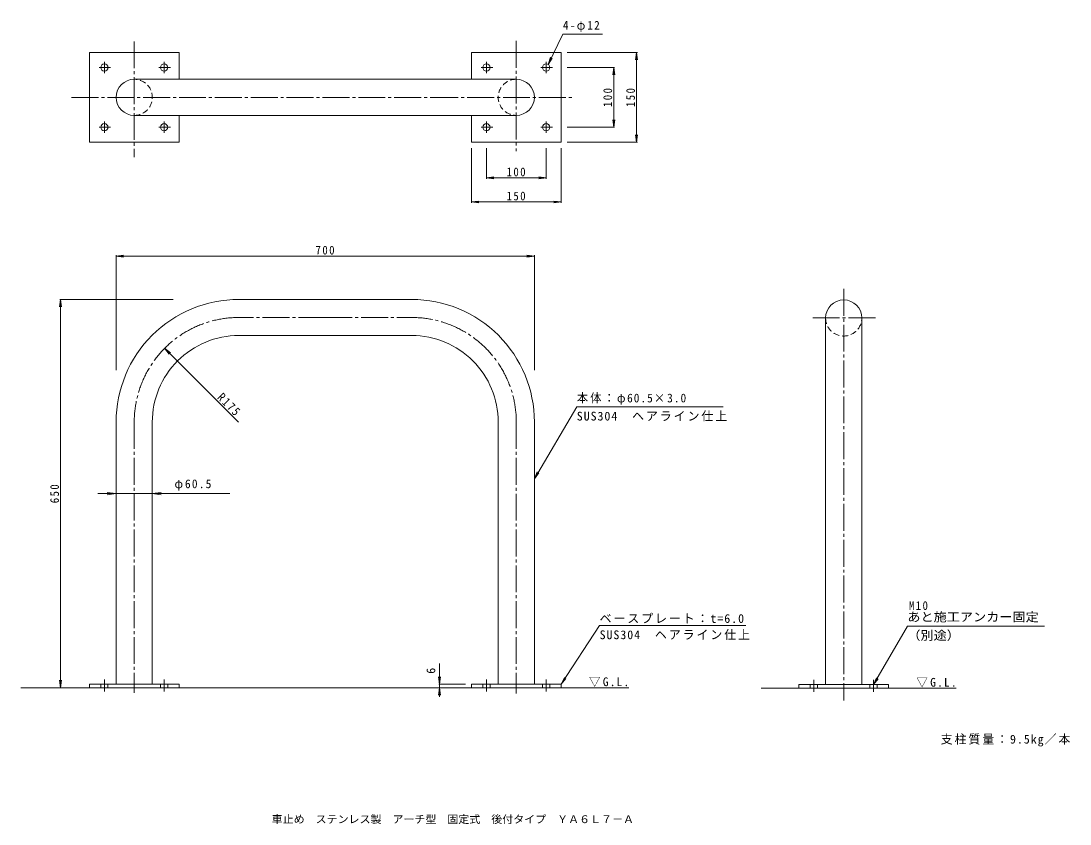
# Model space of a CAD drawing. Units: millimetres at full size, sheet at 1:5. Extents: x -854 to 902, y -679 to 665.
import ezdxf
from ezdxf.enums import TextEntityAlignment as Align

# ---------------------------------------------------------------- set-up
doc = ezdxf.new("R2010")
doc.units = ezdxf.units.MM
doc.header["$LTSCALE"] = 5
doc.linetypes.add('CHAIN2', pattern=[12, 9, -1, 1, -1])
doc.linetypes.add('DASHED2', pattern=[3, 2, -1])
for name, color, linetype, lineweight in [('A-0', 7, 'CHAIN2', 9), ('A-2', 3, 'Continuous', 9), ('A-4', 7, 'Continuous', 9), ('A-5', 7, 'Continuous', 9), ('A-6', 6, 'Continuous', 5)]:
    doc.layers.add(name, color=color, linetype=linetype, lineweight=lineweight)
doc.layers.add('F-5_F-5ﾚｲﾔ', color=2, linetype='Continuous')
doc.styles.add('ＭＳ ゴシック', font='')
doc.styles.get('ＭＳ ゴシック').set_extended_font_data('MS Gothic')

msp = doc.modelspace()

# ---------------------------------------------------------------- linework, layer by layer
at = {"layer": 'A-0'}
for p, q in [((-24.868, 632.185), (-24.868, 447.606)), ((-664.368, 631.316), (-664.368, 437.329)), ((-723.024, 587.582), (-703.894, 587.582)), ((-714.368, 578.064), (-714.368, 596.954)), ((-623.024, 587.582), (-603.894, 587.582)), ((-614.368, 578.064), (-614.368, 596.954)), ((-83.524, 587.582), (-64.394, 587.582)), ((-74.868, 578.064), (-74.868, 596.954)), ((16.476, 587.582), (35.606, 587.582)), ((25.132, 578.064), (25.132, 596.954)), ((-769.269, 537.582), (-167.023, 537.582)), ((-167.023, 537.582), (71.38, 537.582)), ((-714.368, 478.064), (-714.368, 496.954)), ((-614.368, 478.064), (-614.368, 496.954)), ((-74.868, 478.064), (-74.868, 496.954)), ((25.132, 478.064), (25.132, 496.954)), ((-723.024, 487.582), (-703.894, 487.582)), ((-623.024, 487.582), (-603.894, 487.582)), ((-83.524, 487.582), (-64.394, 487.582)), ((16.476, 487.582), (35.606, 487.582)), ((523.154, 216.906), (523.154, -472.027)), ((-344.618, 169.081), (-489.367, 169.082)), ((-344.618, 169.081), (-199.869, 169.082)), ((471.265, 168.216), (578.292, 168.216)), ((-664.368, -5.918), (-664.368, -459.352)), ((-24.868, -5.918), (-24.868, -460.575)), ((-714.368, -436.797), (-714.368, -456.801)), ((-614.368, -436.797), (-614.368, -456.801)), ((-74.868, -436.797), (-74.868, -456.801)), ((25.132, -436.797), (25.132, -456.801)), ((473.154, -437.697), (473.154, -457.701)), ((573.154, -437.697), (573.154, -457.701))]:
    msp.add_line(p, q, dxfattribs=at)
at = {"layer": 'A-0', "color": 3, "linetype": 'Continuous'}
for p, q in [((-739.368, -444.634), (-739.322, -444.634)), ((-99.866, -444.634), (-99.82, -444.634)), ((448.15, -445.534), (448.196, -445.534))]:
    msp.add_line(p, q, dxfattribs=at)
at = {"layer": 'A-0'}
for centre, start, end in [((-489.368, -5.918), 89.99976, 180), ((-199.868, -5.918), 0, 90.00024)]:
    msp.add_arc(centre, 175, start, end, dxfattribs=at)
at = {"layer": 'A-2'}
for p, q in [((-589.368, 567.832), (-589.368, 612.582)), ((50.132, 612.582), (-99.868, 612.582)), ((-99.868, 612.582), (-99.868, 567.832)), ((50.132, 462.582), (50.132, 612.582)), ((-664.368, 567.832), (-24.868, 567.832)), ((-664.368, 507.332), (-24.868, 507.332)), ((-589.368, 462.582), (-589.368, 507.332)), ((-99.868, 507.332), (-99.868, 462.582)), ((-99.868, 462.582), (50.132, 462.582)), ((-344.618, 199.331), (-489.367, 199.332)), ((-344.618, 199.331), (-199.869, 199.332)), ((492.904, 168.216), (492.904, -445.534)), ((553.404, 168.216), (553.404, -445.534)), ((-344.618, 138.831), (-489.368, 138.832)), ((-344.618, 138.831), (-199.869, 138.832)), ((-694.618, -5.918), (-694.618, -444.634)), ((-634.118, -5.919), (-634.118, -444.634)), ((-55.118, -5.919), (-55.118, -444.634)), ((5.382, -5.918), (5.382, -444.634)), ((-739.322, -444.634), (-739.322, -450.634)), ((-739.322, -444.634), (-589.368, -444.634)), ((-589.368, -444.634), (-589.368, -450.635)), ((-99.82, -444.634), (-99.82, -450.634)), ((-99.82, -444.634), (50.134, -444.634)), ((50.134, -444.634), (50.134, -450.635)), ((448.196, -445.534), (448.196, -451.534)), ((448.196, -445.534), (598.15, -445.534)), ((598.15, -445.534), (598.15, -451.535))]:
    msp.add_line(p, q, dxfattribs=at)
at = {"layer": 'A-2', "linetype": 'DASHED2'}
for p, q in [((-720.368, -444.634), (-720.368, -450.634)), ((-708.368, -444.634), (-708.368, -450.634)), ((-620.368, -444.634), (-620.368, -450.635)), ((-608.368, -444.634), (-608.368, -450.635)), ((-80.868, -444.634), (-80.868, -450.634)), ((-68.868, -444.634), (-68.868, -450.634)), ((19.132, -444.634), (19.132, -450.635)), ((31.132, -444.634), (31.132, -450.635)), ((467.154, -445.534), (467.154, -451.534)), ((479.154, -445.534), (479.154, -451.534)), ((567.154, -445.534), (567.154, -451.535)), ((579.154, -445.534), (579.154, -451.535))]:
    msp.add_line(p, q, dxfattribs=at)
at = {"layer": 'A-2'}
msp.add_lwpolyline([(-589.368, 612.582), (-739.368, 612.582), (-739.368, 462.582), (-589.368, 462.582)], dxfattribs=at)
for centre in [(-714.368, 587.582), (-614.368, 587.582), (-74.868, 587.582), (25.132, 587.582), (-714.368, 487.582), (-614.368, 487.582), (-74.868, 487.582), (25.132, 487.582)]:
    msp.add_circle(centre, 6, dxfattribs=at)
for centre, radius, start, end in [((-664.368, 537.582), 30.25, 90, 270), ((-24.868, 537.582), 30.25, 270, 90), ((-489.368, -5.918), 205.25, 89.99977, 180), ((-199.868, -5.918), 205.25, 0, 90.00023), ((523.154, 168.216), 30.25, 0, 180), ((-489.368, -5.919), 144.75, 89.9998, 180), ((-199.868, -5.919), 144.75, 0, 90.0002)]:
    msp.add_arc(centre, radius, start, end, dxfattribs=at)
at = {"layer": 'A-2', "linetype": 'DASHED2'}
for centre, start, end in [((-664.368, 537.582), 270, 90), ((-24.868, 537.582), 90, 270), ((523.154, 168.216), 180, 0)]:
    msp.add_arc(centre, 30.25, start, end, dxfattribs=at)
at = {"layer": 'A-4'}
for p, q in [((177.947, 612.582), (60.132, 612.582)), ((176.447, 612.582), (174.815, 600.189)), ((176.447, 612.582), (176.447, 462.582)), ((176.447, 612.582), (178.079, 600.189)), ((139.677, 587.582), (60.132, 587.582)), ((138.177, 587.582), (136.545, 575.189)), ((138.177, 587.582), (138.177, 487.582)), ((138.177, 587.582), (139.808, 575.189)), ((138.177, 487.582), (136.545, 499.975)), ((138.177, 487.582), (139.808, 499.975)), ((139.677, 487.582), (60.132, 487.582)), ((176.447, 462.582), (174.815, 474.975)), ((176.447, 462.582), (178.079, 474.975)), ((177.947, 462.582), (60.132, 462.582)), ((-99.868, 360.907), (-99.868, 452.582)), ((-74.868, 401.177), (-74.868, 452.582)), ((25.132, 401.177), (25.132, 452.582)), ((50.132, 360.907), (50.132, 452.582)), ((-74.868, 402.677), (-62.475, 404.309)), ((25.132, 402.677), (12.739, 404.309)), ((-74.868, 402.677), (25.132, 402.677)), ((-74.868, 402.677), (-62.475, 401.046)), ((25.132, 402.677), (12.739, 401.046)), ((-99.868, 362.407), (-87.475, 364.039)), ((-99.868, 362.407), (50.132, 362.407)), ((-99.868, 362.407), (-87.475, 360.776)), ((50.132, 362.407), (37.739, 364.039)), ((50.132, 362.407), (37.739, 360.776)), ((-694.618, 271.789), (-682.225, 273.42)), ((-694.618, 273.289), (-694.618, 81.072)), ((-694.618, 271.789), (5.382, 271.789)), ((-694.618, 271.789), (-682.225, 270.157)), ((5.382, 271.789), (-7.011, 273.42)), ((5.382, 271.789), (-7.011, 270.157)), ((5.382, 273.289), (5.382, 81.072)), ((-787.695, 199.332), (-789.326, 186.939)), ((-789.195, 199.332), (-599.044, 199.332)), ((-787.695, 199.332), (-787.695, -450.634)), ((-787.695, 199.332), (-786.063, 186.939)), ((-613.488, 117.449), (-603.571, 109.839)), ((-504.43, -125.671), (-725.08, -125.671)), ((-694.618, -125.671), (-709.49, -123.713)), ((-694.618, -125.671), (-709.49, -127.629)), ((-694.618, -125.671), (-694.618, -127.471)), ((-634.118, -125.671), (-619.246, -123.713)), ((-634.118, -125.671), (-634.118, -127.471)), ((-634.118, -125.671), (-619.246, -127.629)), ((5.382, -125.671), (5.382, -127.471)), ((-153.187, -444.634), (-153.187, -410.411)), ((-787.695, -450.634), (-789.326, -438.241)), ((-787.695, -450.634), (-786.063, -438.241)), ((-153.187, -444.634), (-154.819, -432.241)), ((-153.187, -444.634), (-151.555, -432.241)), ((-153.187, -450.635), (-154.819, -463.028)), ((-154.687, -444.634), (-109.866, -444.634)), ((-153.187, -444.634), (-153.187, -450.635)), ((-153.187, -450.635), (-151.555, -463.028)), ((-153.187, -450.635), (-153.187, -466.196))]:
    msp.add_line(p, q, dxfattribs=at)
msp.add_lwpolyline([(-489.7, -6.339), (-613.488, 117.449), (-605.878, 107.532)], dxfattribs=at)
at = {"layer": 'A-5'}
for p, q in [((28.235, 592.72), (53.157, 643.411)), ((53.157, 643.411), (119.407, 643.411)), ((28.235, 592.72), (32.239, 604.561)), ((28.235, 592.72), (35.167, 603.121)), ((5.386, -101.077), (76.362, 19.442)), ((76.362, 19.442), (321.362, 19.442)), ((5.386, -101.077), (10.269, -89.571)), ((5.386, -101.077), (13.081, -91.226)), ((50.134, -444.634), (114.576, -346.356)), ((114.576, -346.356), (359.576, -346.356)), ((573.154, -445.534), (629.705, -347.586)), ((629.705, -347.586), (859.022, -347.586)), ((50.134, -444.634), (55.565, -433.376)), ((50.134, -444.634), (58.294, -435.165)), ((573.154, -445.534), (577.938, -433.986)), ((573.154, -445.534), (580.764, -435.617))]:
    msp.add_line(p, q, dxfattribs=at)
at = {"layer": 'A-6'}
msp.add_line((-853.966, -450.638), (163.282, -450.634), dxfattribs=at)
msp.add_lwpolyline([(711.304, -451.535), (523.154, -451.534), (385.004, -451.534)], dxfattribs=at)

# ---------------------------------------------------------------- texts
at = {"layer": 'A-4', "color": 2, "style": 'ＭＳ ゴシック'}
msp.add_text('6', height=14.66, rotation=90, dxfattribs=at).set_placement((-156.187, -427.339), align=Align.BOTTOM_LEFT)
at = {"layer": 'A-4', "color": 2, "char_height": 14.66, "attachment_point": 7, "style": 'ＭＳ ゴシック'}
for s, insert, rotation in [('\\T1.27;\\W0.9;100', (135.677, 521.332), 90), ('\\T1.27;\\W0.9;150', (173.947, 521.332), 90), ('\\T1.28;\\W0.9;R175', (-526.743, 33.797), 315), ('\\T1.27;\\W0.9;650', (-790.195, -141.901), 90)]:
    msp.add_mtext(s, dxfattribs=dict(at, insert=insert, rotation=rotation))
for s, insert in [('\\T1.27;\\W0.9;100', (-41.118, 405.177)), ('\\T1.27;\\W0.9;150', (-41.118, 364.907)), ('\\T1.27;\\W0.9;700', (-360.868, 274.289)), ('\\T1.22;\\W0.95;φ60.5', (-597.035, -120.671))]:
    msp.add_mtext(s, dxfattribs=dict(at, insert=insert))
at = {"layer": 'A-5', "color": 2, "style": 'ＭＳ ゴシック', "width": 1.1}
for s, p in [('あと施工アンカー固定', (629.705, -344.086)), ('（別途）', (629.705, -374.986))]:
    msp.add_text(s, height=14.66, dxfattribs=at).set_placement(p, align=Align.BOTTOM_LEFT)
at = {"layer": 'A-5', "color": 2, "char_height": 14.66, "attachment_point": 7, "style": 'ＭＳ ゴシック'}
for s, insert in [('\\T1.22;\\W0.95;4-φ12', (53.157, 646.911)), ('\\T1.18;\\W0.95;本体：φ60.5×3.0', (76.362, 22.942)), ('\\T1.16;SUS304\u3000ヘアライン仕上', (76.362, -5.008)), ('\\T1.27;\\W0.9;M10', (632.399, -320.729)), ('\\T1.16;ベースプレート：t=6.0', (114.576, -342.856)), ('\\T1.16;SUS304\u3000ヘアライン仕上', (114.576, -371.016)), ('\\T1.22;\\W0.95;▽G.L.', (96.818, -449.446)), ('\\T1.22;\\W0.95;▽G.L.', (644.841, -450.346)), ('\\T1.16;支柱質量：9.5kg／本', (685.546, -549.054))]:
    msp.add_mtext(s, dxfattribs=dict(at, insert=insert))
at = {"layer": 'F-5_F-5ﾚｲﾔ', "style": 'ＭＳ ゴシック', "width": 1.05}
msp.add_text('車止め\u3000ステンレス製\u3000アーチ型\u3000固定式\u3000後付タイプ\u3000ＹＡ６Ｌ７－Ａ', height=12.83, dxfattribs=at).set_placement((-434.25, -681.226), align=Align.BOTTOM_LEFT)

doc.saveas('drawing.dxf')
